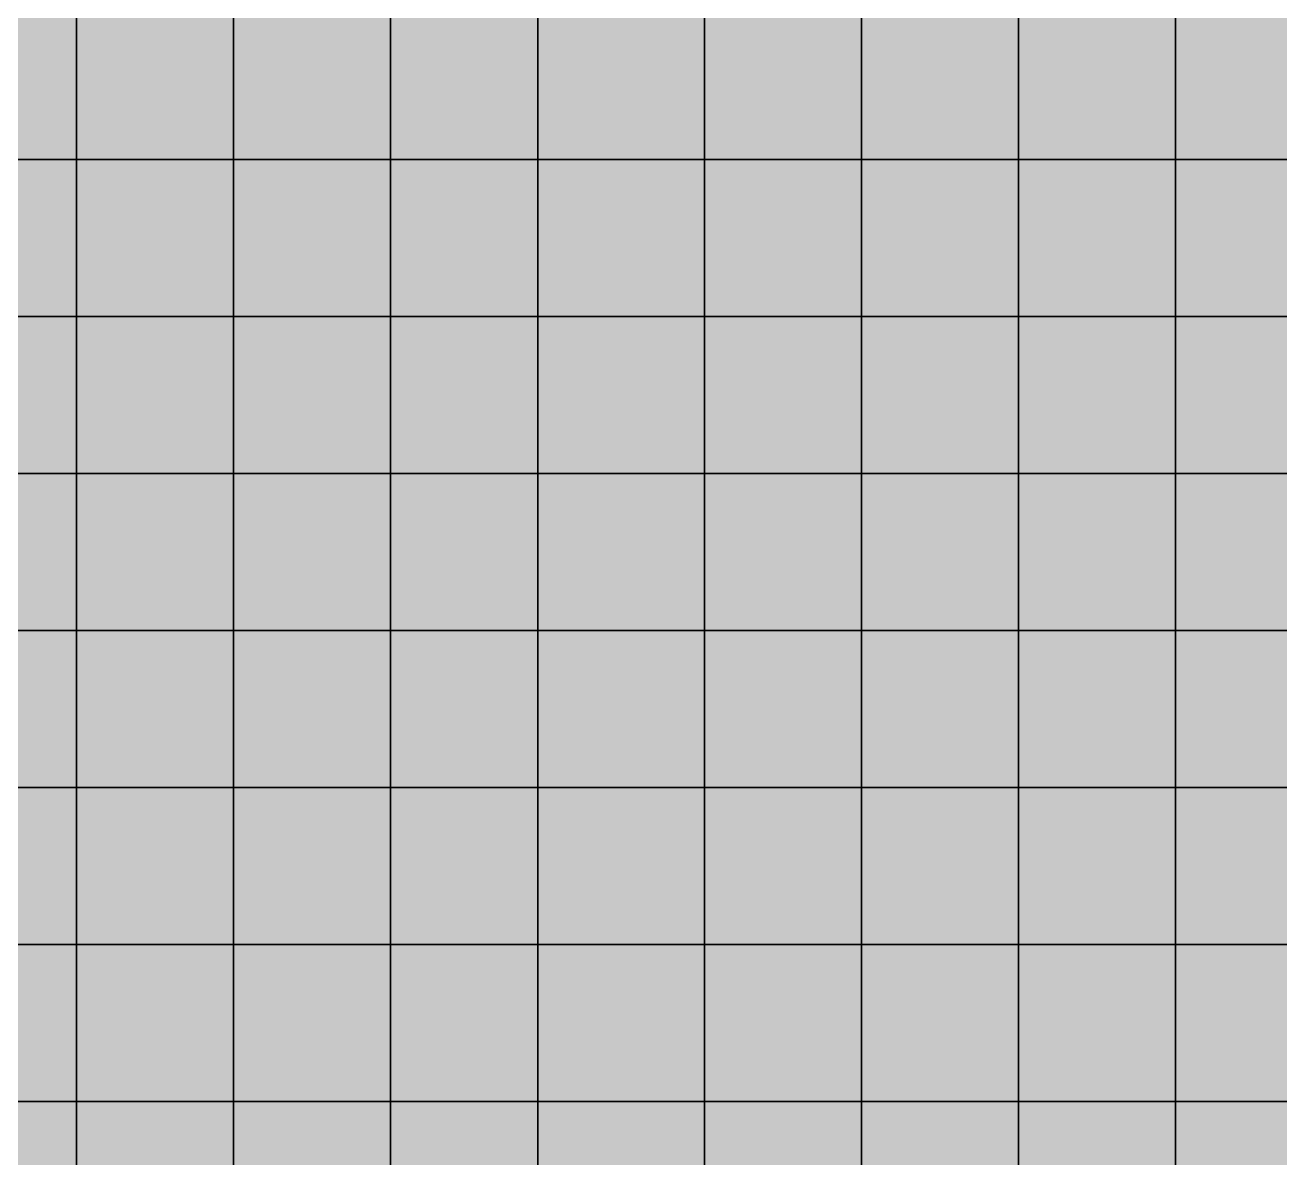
# Model space of a CAD drawing. Header units: inches. Extents: x -100 to 147, y -140 to 41.
# Drawn here: x 8.98 to 16.98, y -10.36 to -3.14 of the extents above; entities that cross this region are included whole.
import ezdxf

# ---------------------------------------------------------------- set-up
doc = ezdxf.new("R2010")
doc.units = ezdxf.units.IN
doc.header["$MEASUREMENT"] = 0
for name, color, linetype in [('Contour 1-01', 7, 'Continuous'), ('Mesh-セル中詰(水中)', 7, 'Continuous'), ('Mesh-梁②(中央)', 7, 'Continuous'), ('Mesh-梁③(円周)', 7, 'Continuous'), ('Undeformed Mesh-セル中詰(水中)', 7, 'Continuous')]:
    doc.layers.add(name, color=color, linetype=linetype)

msp = doc.modelspace()

# ---------------------------------------------------------------- linework, layer by layer
at = {"color": 7, "true_color": 0xffffff, "transparency": 33554687}
for p, q in [((12.25, -3), (12.25, -4)), ((0.99, -4), (12.25, -4)), ((12.25, -4), (23.51, -4)), ((12.25, -4), (12.25, -5)), ((0.99, -5), (12.25, -5)), ((12.25, -5), (23.51, -5)), ((12.25, -5), (12.25, -6)), ((0.99, -6), (12.25, -6)), ((12.25, -6), (23.51, -6)), ((12.25, -6), (12.25, -7)), ((0.99, -7), (12.25, -7)), ((12.25, -7), (23.51, -7)), ((12.25, -7), (12.25, -8)), ((0.99, -8), (12.25, -8)), ((12.25, -8), (23.51, -8)), ((12.25, -8), (12.25, -9)), ((0.99, -9), (12.25, -9)), ((12.25, -9), (23.51, -9)), ((12.25, -9), (12.25, -10)), ((0.99, -10), (12.25, -10)), ((12.25, -10), (23.51, -10)), ((12.25, -10), (12.25, -11))]:
    msp.add_line(p, q, dxfattribs=at)
for points in [[(9.311025, -3), (8.311025, -3), (8.311025, -4)], [(9.311025, -3), (8.311025, -4), (9.311025, -4)], [(10.31103, -3), (9.311025, -3), (9.311025, -4)], [(10.31103, -3), (9.311025, -4), (10.31103, -4)], [(11.31103, -3), (10.31103, -3), (10.31103, -4)], [(11.31103, -3), (10.31103, -4), (11.31103, -4)], [(12.25, -3), (11.31103, -3), (11.31103, -4)], [(12.25, -3), (11.31103, -4), (12.25, -4)], [(13.31103, -3), (12.25, -3), (12.25, -4)], [(13.31103, -3), (12.25, -4), (13.31103, -4)], [(14.31103, -3), (13.31103, -3), (13.31103, -4)], [(14.31103, -3), (13.31103, -4), (14.31103, -4)], [(15.31103, -3), (14.31103, -3), (14.31103, -4)], [(15.31103, -3), (14.31103, -4), (15.31103, -4)], [(16.31103, -3), (15.31103, -3), (15.31103, -4)], [(16.31103, -3), (15.31103, -4), (16.31103, -4)], [(17.31103, -3), (16.31103, -3), (16.31103, -4)], [(17.31103, -3), (16.31103, -4), (17.31103, -4)], [(8.311025, -4), (8.311025, -5), (9.311025, -5)], [(8.311025, -4), (9.311025, -5), (9.311025, -4)], [(10.31103, -4), (9.311025, -4), (9.311025, -5)], [(10.31103, -4), (9.311025, -5), (10.31103, -5)], [(10.31103, -4), (10.31103, -5), (11.31103, -5)], [(10.31103, -4), (11.31103, -5), (11.31103, -4)], [(11.31103, -4), (11.31103, -5), (12.25, -5)], [(11.31103, -4), (12.25, -5), (12.25, -4)], [(12.25, -4), (12.25, -5), (13.31103, -5)], [(12.25, -4), (13.31103, -5), (13.31103, -4)], [(14.31103, -4), (13.31103, -4), (13.31103, -5)], [(14.31103, -4), (13.31103, -5), (14.31103, -5)], [(14.31103, -4), (14.31103, -5), (15.31103, -5)], [(14.31103, -4), (15.31103, -5), (15.31103, -4)], [(15.31103, -4), (15.31103, -5), (16.31103, -5)], [(15.31103, -4), (16.31103, -5), (16.31103, -4)], [(17.31103, -4), (16.31103, -4), (16.31103, -5)], [(17.31103, -4), (16.31103, -5), (17.31103, -5)], [(9.311025, -5), (8.311025, -5), (8.311025, -6)], [(9.311025, -5), (8.311025, -6), (9.311025, -6)], [(10.31103, -5), (9.311025, -5), (9.311025, -6)], [(10.31103, -5), (9.311025, -6), (10.31103, -6)], [(10.31103, -5), (10.31103, -6), (11.31103, -6)], [(10.31103, -5), (11.31103, -6), (11.31103, -5)], [(12.25, -5), (11.31103, -5), (11.31103, -6)], [(12.25, -5), (11.31103, -6), (12.25, -6)], [(13.31103, -5), (12.25, -5), (12.25, -6)], [(13.31103, -5), (12.25, -6), (13.31103, -6)], [(14.31103, -5), (13.31103, -5), (13.31103, -6)], [(14.31103, -5), (13.31103, -6), (14.31103, -6)], [(15.31103, -5), (14.31103, -5), (14.31103, -6)], [(15.31103, -5), (14.31103, -6), (15.31103, -6)], [(16.31103, -5), (15.31103, -5), (15.31103, -6)], [(16.31103, -5), (15.31103, -6), (16.31103, -6)], [(17.31103, -5), (16.31103, -5), (16.31103, -6)], [(17.31103, -5), (16.31103, -6), (17.31103, -6)], [(9.311025, -6), (8.311025, -6), (8.311025, -7)], [(9.311025, -6), (8.311025, -7), (9.311025, -7)], [(10.31103, -6), (9.311025, -6), (9.311025, -7)], [(10.31103, -6), (9.311025, -7), (10.31103, -7)], [(10.31103, -6), (10.31103, -7), (11.31103, -7)], [(10.31103, -6), (11.31103, -7), (11.31103, -6)], [(12.25, -6), (11.31103, -6), (11.31103, -7)], [(12.25, -6), (11.31103, -7), (12.25, -7)], [(13.31103, -6), (12.25, -6), (12.25, -7)], [(13.31103, -6), (12.25, -7), (13.31103, -7)], [(14.31103, -6), (13.31103, -6), (13.31103, -7)], [(14.31103, -6), (13.31103, -7), (14.31103, -7)], [(15.31103, -6), (14.31103, -6), (14.31103, -7)], [(15.31103, -6), (14.31103, -7), (15.31103, -7)], [(16.31103, -6), (15.31103, -6), (15.31103, -7)], [(16.31103, -6), (15.31103, -7), (16.31103, -7)], [(17.31103, -6), (16.31103, -6), (16.31103, -7)], [(17.31103, -6), (16.31103, -7), (17.31103, -7)], [(9.311025, -7), (8.311025, -7), (8.311025, -8)], [(9.311025, -7), (8.311025, -8), (9.311025, -8)], [(10.31103, -7), (9.311025, -7), (9.311025, -8)], [(10.31103, -7), (9.311025, -8), (10.31103, -8)], [(10.31103, -7), (10.31103, -8), (11.31103, -8)], [(10.31103, -7), (11.31103, -8), (11.31103, -7)], [(12.25, -7), (11.31103, -7), (11.31103, -8)], [(12.25, -7), (11.31103, -8), (12.25, -8)], [(13.31103, -7), (12.25, -7), (12.25, -8)], [(13.31103, -7), (12.25, -8), (13.31103, -8)], [(14.31103, -7), (13.31103, -7), (13.31103, -8)], [(14.31103, -7), (13.31103, -8), (14.31103, -8)], [(15.31103, -7), (14.31103, -7), (14.31103, -8)], [(15.31103, -7), (14.31103, -8), (15.31103, -8)], [(16.31103, -7), (15.31103, -7), (15.31103, -8)], [(16.31103, -7), (15.31103, -8), (16.31103, -8)], [(17.31103, -7), (16.31103, -7), (16.31103, -8)], [(17.31103, -7), (16.31103, -8), (17.31103, -8)], [(9.311025, -8), (8.311025, -8), (8.311025, -9)], [(9.311025, -8), (8.311025, -9), (9.311025, -9)], [(10.31103, -8), (9.311025, -8), (9.311025, -9)], [(10.31103, -8), (9.311025, -9), (10.31103, -9)], [(10.31103, -8), (10.31103, -9), (11.31103, -9)], [(10.31103, -8), (11.31103, -9), (11.31103, -8)], [(12.25, -8), (11.31103, -8), (11.31103, -9)], [(12.25, -8), (11.31103, -9), (12.25, -9)], [(13.31103, -8), (12.25, -8), (12.25, -9)], [(13.31103, -8), (12.25, -9), (13.31103, -9)], [(14.31103, -8), (13.31103, -8), (13.31103, -9)], [(14.31103, -8), (13.31103, -9), (14.31103, -9)], [(15.31103, -8), (14.31103, -8), (14.31103, -9)], [(15.31103, -8), (14.31103, -9), (15.31103, -9)], [(16.31103, -8), (15.31103, -8), (15.31103, -9)], [(16.31103, -8), (15.31103, -9), (16.31103, -9)], [(17.31103, -8), (16.31103, -8), (16.31103, -9)], [(17.31103, -8), (16.31103, -9), (17.31103, -9)], [(9.311025, -9), (8.311025, -9), (8.311025, -10)], [(9.311025, -9), (8.311025, -10), (9.311025, -10)], [(10.31103, -9), (9.311025, -9), (9.311025, -10)], [(10.31103, -9), (9.311025, -10), (10.31103, -10)], [(10.31103, -9), (10.31103, -10), (11.31103, -10)], [(10.31103, -9), (11.31103, -10), (11.31103, -9)], [(12.25, -9), (11.31103, -9), (11.31103, -10)], [(12.25, -9), (11.31103, -10), (12.25, -10)], [(13.31103, -9), (12.25, -9), (12.25, -10)], [(13.31103, -9), (12.25, -10), (13.31103, -10)], [(14.31103, -9), (13.31103, -9), (13.31103, -10)], [(14.31103, -9), (13.31103, -10), (14.31103, -10)], [(15.31103, -9), (14.31103, -9), (14.31103, -10)], [(15.31103, -9), (14.31103, -10), (15.31103, -10)], [(16.31103, -9), (15.31103, -9), (15.31103, -10)], [(16.31103, -9), (15.31103, -10), (16.31103, -10)], [(17.31103, -9), (16.31103, -9), (16.31103, -10)], [(17.31103, -9), (16.31103, -10), (17.31103, -10)], [(9.311025, -10), (8.311025, -10), (8.311025, -11)], [(9.311025, -10), (8.311025, -11), (9.311025, -11)], [(10.31103, -10), (9.311025, -10), (9.311025, -11)], [(10.31103, -10), (9.311025, -11), (10.31103, -11)], [(10.31103, -10), (10.31103, -11), (11.31103, -11)], [(10.31103, -10), (11.31103, -11), (11.31103, -10)], [(12.25, -10), (11.31103, -10), (11.31103, -11)], [(12.25, -10), (11.31103, -11), (12.25, -11)], [(13.31103, -10), (12.25, -10), (12.25, -11)], [(13.31103, -10), (12.25, -11), (13.31103, -11)], [(14.31103, -10), (13.31103, -10), (13.31103, -11)], [(14.31103, -10), (13.31103, -11), (14.31103, -11)], [(15.31103, -10), (14.31103, -10), (14.31103, -11)], [(15.31103, -10), (14.31103, -11), (15.31103, -11)], [(16.31103, -10), (15.31103, -10), (15.31103, -11)], [(16.31103, -10), (15.31103, -11), (16.31103, -11)], [(17.31103, -10), (16.31103, -10), (16.31103, -11)], [(17.31103, -10), (16.31103, -11), (17.31103, -11)]]:
    msp.add_solid(points, dxfattribs=at)
at = {"layer": 'Contour 1-01', "color": 5, "true_color": 0x0000ff}
for points in [[(9.311025, -3), (8.311025, -3), (8.311025, -4)], [(9.311025, -3), (8.311025, -4), (9.311025, -4)], [(10.31103, -3), (9.311025, -3), (9.311025, -4)], [(10.31103, -3), (9.311025, -4), (10.31103, -4)], [(11.31103, -3), (10.31103, -3), (10.31103, -4)], [(11.31103, -3), (10.31103, -4), (11.31103, -4)], [(12.25, -3), (11.31103, -3), (11.31103, -4)], [(12.25, -3), (11.31103, -4), (12.25, -4)], [(13.31103, -3), (12.25, -3), (12.25, -4)], [(13.31103, -3), (12.25, -4), (13.31103, -4)], [(14.31103, -3), (13.31103, -3), (13.31103, -4)], [(14.31103, -3), (13.31103, -4), (14.31103, -4)], [(15.31103, -3), (14.31103, -3), (14.31103, -4)], [(15.31103, -3), (14.31103, -4), (15.31103, -4)], [(16.31103, -3), (15.31103, -3), (15.31103, -4)], [(16.31103, -3), (15.31103, -4), (16.31103, -4)], [(17.31103, -3), (16.31103, -3), (16.31103, -4)], [(17.31103, -3), (16.31103, -4), (17.31103, -4)], [(8.311025, -4), (8.311025, -5), (9.311025, -5)], [(8.311025, -4), (9.311025, -5), (9.311025, -4)], [(10.31103, -4), (9.311025, -4), (9.311025, -5)], [(10.31103, -4), (9.311025, -5), (10.31103, -5)], [(10.31103, -4), (10.31103, -5), (11.31103, -5)], [(10.31103, -4), (11.31103, -5), (11.31103, -4)], [(11.31103, -4), (11.31103, -5), (12.25, -5)], [(11.31103, -4), (12.25, -5), (12.25, -4)], [(12.25, -4), (12.25, -5), (13.31103, -5)], [(12.25, -4), (13.31103, -5), (13.31103, -4)], [(14.31103, -4), (13.31103, -4), (13.31103, -5)], [(14.31103, -4), (13.31103, -5), (14.31103, -5)], [(14.31103, -4), (14.31103, -5), (15.31103, -5)], [(14.31103, -4), (15.31103, -5), (15.31103, -4)], [(15.31103, -4), (15.31103, -5), (16.31103, -5)], [(15.31103, -4), (16.31103, -5), (16.31103, -4)], [(17.31103, -4), (16.31103, -4), (16.31103, -5)], [(17.31103, -4), (16.31103, -5), (17.31103, -5)], [(9.311025, -5), (8.311025, -5), (8.311025, -6)], [(9.311025, -5), (8.311025, -6), (9.311025, -6)], [(10.31103, -5), (9.311025, -5), (9.311025, -6)], [(10.31103, -5), (9.311025, -6), (10.31103, -6)], [(10.31103, -5), (10.31103, -6), (11.31103, -6)], [(10.31103, -5), (11.31103, -6), (11.31103, -5)], [(12.25, -5), (11.31103, -5), (11.31103, -6)], [(12.25, -5), (11.31103, -6), (12.25, -6)], [(13.31103, -5), (12.25, -5), (12.25, -6)], [(13.31103, -5), (12.25, -6), (13.31103, -6)], [(14.31103, -5), (13.31103, -5), (13.31103, -6)], [(14.31103, -5), (13.31103, -6), (14.31103, -6)], [(15.31103, -5), (14.31103, -5), (14.31103, -6)], [(15.31103, -5), (14.31103, -6), (15.31103, -6)], [(16.31103, -5), (15.31103, -5), (15.31103, -6)], [(16.31103, -5), (15.31103, -6), (16.31103, -6)], [(17.31103, -5), (16.31103, -5), (16.31103, -6)], [(17.31103, -5), (16.31103, -6), (17.31103, -6)], [(9.311025, -6), (8.311025, -6), (8.311025, -7)], [(9.311025, -6), (8.311025, -7), (9.311025, -7)], [(10.31103, -6), (9.311025, -6), (9.311025, -7)], [(10.31103, -6), (9.311025, -7), (10.31103, -7)], [(10.31103, -6), (10.31103, -7), (11.31103, -7)], [(10.31103, -6), (11.31103, -7), (11.31103, -6)], [(12.25, -6), (11.31103, -6), (11.31103, -7)], [(12.25, -6), (11.31103, -7), (12.25, -7)], [(13.31103, -6), (12.25, -6), (12.25, -7)], [(13.31103, -6), (12.25, -7), (13.31103, -7)], [(14.31103, -6), (13.31103, -6), (13.31103, -7)], [(14.31103, -6), (13.31103, -7), (14.31103, -7)], [(15.31103, -6), (14.31103, -6), (14.31103, -7)], [(15.31103, -6), (14.31103, -7), (15.31103, -7)], [(16.31103, -6), (15.31103, -6), (15.31103, -7)], [(16.31103, -6), (15.31103, -7), (16.31103, -7)], [(17.31103, -6), (16.31103, -6), (16.31103, -7)], [(17.31103, -6), (16.31103, -7), (17.31103, -7)], [(9.311025, -7), (8.311025, -7), (8.311025, -8)], [(9.311025, -7), (8.311025, -8), (9.311025, -8)], [(10.31103, -7), (9.311025, -7), (9.311025, -8)], [(10.31103, -7), (9.311025, -8), (10.31103, -8)], [(10.31103, -7), (10.31103, -8), (11.31103, -8)], [(10.31103, -7), (11.31103, -8), (11.31103, -7)], [(12.25, -7), (11.31103, -7), (11.31103, -8)], [(12.25, -7), (11.31103, -8), (12.25, -8)], [(13.31103, -7), (12.25, -7), (12.25, -8)], [(13.31103, -7), (12.25, -8), (13.31103, -8)], [(14.31103, -7), (13.31103, -7), (13.31103, -8)], [(14.31103, -7), (13.31103, -8), (14.31103, -8)], [(15.31103, -7), (14.31103, -7), (14.31103, -8)], [(15.31103, -7), (14.31103, -8), (15.31103, -8)], [(16.31103, -7), (15.31103, -7), (15.31103, -8)], [(16.31103, -7), (15.31103, -8), (16.31103, -8)], [(17.31103, -7), (16.31103, -7), (16.31103, -8)], [(17.31103, -7), (16.31103, -8), (17.31103, -8)], [(9.311025, -8), (8.311025, -8), (8.311025, -9)], [(9.311025, -8), (8.311025, -9), (9.311025, -9)], [(10.31103, -8), (9.311025, -8), (9.311025, -9)], [(10.31103, -8), (9.311025, -9), (10.31103, -9)], [(10.31103, -8), (10.31103, -9), (11.31103, -9)], [(10.31103, -8), (11.31103, -9), (11.31103, -8)], [(12.25, -8), (11.31103, -8), (11.31103, -9)], [(12.25, -8), (11.31103, -9), (12.25, -9)], [(13.31103, -8), (12.25, -8), (12.25, -9)], [(13.31103, -8), (12.25, -9), (13.31103, -9)], [(14.31103, -8), (13.31103, -8), (13.31103, -9)], [(14.31103, -8), (13.31103, -9), (14.31103, -9)], [(15.31103, -8), (14.31103, -8), (14.31103, -9)], [(15.31103, -8), (14.31103, -9), (15.31103, -9)], [(16.31103, -8), (15.31103, -8), (15.31103, -9)], [(16.31103, -8), (15.31103, -9), (16.31103, -9)], [(17.31103, -8), (16.31103, -8), (16.31103, -9)], [(17.31103, -8), (16.31103, -9), (17.31103, -9)], [(9.311025, -9), (8.311025, -9), (8.311025, -10)], [(9.311025, -9), (8.311025, -10), (9.311025, -10)], [(10.31103, -9), (9.311025, -9), (9.311025, -10)], [(10.31103, -9), (9.311025, -10), (10.31103, -10)], [(10.31103, -9), (10.31103, -10), (11.31103, -10)], [(10.31103, -9), (11.31103, -10), (11.31103, -9)], [(12.25, -9), (11.31103, -9), (11.31103, -10)], [(12.25, -9), (11.31103, -10), (12.25, -10)], [(13.31103, -9), (12.25, -9), (12.25, -10)], [(13.31103, -9), (12.25, -10), (13.31103, -10)], [(14.31103, -9), (13.31103, -9), (13.31103, -10)], [(14.31103, -9), (13.31103, -10), (14.31103, -10)], [(15.31103, -9), (14.31103, -9), (14.31103, -10)], [(15.31103, -9), (14.31103, -10), (15.31103, -10)], [(16.31103, -9), (15.31103, -9), (15.31103, -10)], [(16.31103, -9), (15.31103, -10), (16.31103, -10)], [(17.31103, -9), (16.31103, -9), (16.31103, -10)], [(17.31103, -9), (16.31103, -10), (17.31103, -10)], [(9.311025, -10), (8.311025, -10), (8.311025, -11)], [(9.311025, -10), (8.311025, -11), (9.311025, -11)], [(10.31103, -10), (9.311025, -10), (9.311025, -11)], [(10.31103, -10), (9.311025, -11), (10.31103, -11)], [(10.31103, -10), (10.31103, -11), (11.31103, -11)], [(10.31103, -10), (11.31103, -11), (11.31103, -10)], [(12.25, -10), (11.31103, -10), (11.31103, -11)], [(12.25, -10), (11.31103, -11), (12.25, -11)], [(13.31103, -10), (12.25, -10), (12.25, -11)], [(13.31103, -10), (12.25, -11), (13.31103, -11)], [(14.31103, -10), (13.31103, -10), (13.31103, -11)], [(14.31103, -10), (13.31103, -11), (14.31103, -11)], [(15.31103, -10), (14.31103, -10), (14.31103, -11)], [(15.31103, -10), (14.31103, -11), (15.31103, -11)], [(16.31103, -10), (15.31103, -10), (15.31103, -11)], [(16.31103, -10), (15.31103, -11), (16.31103, -11)], [(17.31103, -10), (16.31103, -10), (16.31103, -11)], [(17.31103, -10), (16.31103, -11), (17.31103, -11)]]:
    msp.add_solid(points, dxfattribs=at)
at = {"layer": 'Mesh-セル中詰(水中)', "color": 18, "true_color": 0x000000, "transparency": 33554559}
for p, q in [((9.311025, -4), (9.311025, -3)), ((9.311025, -3), (9.311025, -4)), ((10.31103, -4), (10.31103, -3)), ((10.31103, -3), (10.31103, -4)), ((11.31103, -4), (11.31103, -3)), ((11.31103, -3), (11.31103, -4)), ((12.25, -4), (12.25, -3)), ((12.25, -3), (12.25, -4)), ((13.31103, -4), (13.31103, -3)), ((13.31103, -3), (13.31103, -4)), ((14.31103, -4), (14.31103, -3)), ((14.31103, -3), (14.31103, -4)), ((15.31103, -4), (15.31103, -3)), ((15.31103, -3), (15.31103, -4)), ((16.31103, -4), (16.31103, -3)), ((16.31103, -3), (16.31103, -4)), ((9.311025, -4), (8.311025, -4)), ((8.311025, -4), (9.311025, -4)), ((9.311025, -5), (9.311025, -4)), ((10.31103, -4), (9.311025, -4)), ((9.311025, -4), (9.311025, -5)), ((9.311025, -4), (10.31103, -4)), ((10.31103, -5), (10.31103, -4)), ((10.31103, -4), (10.31103, -5)), ((11.31103, -4), (10.31103, -4)), ((10.31103, -4), (11.31103, -4)), ((11.31103, -5), (11.31103, -4)), ((11.31103, -4), (11.31103, -5)), ((12.25, -4), (11.31103, -4)), ((11.31103, -4), (12.25, -4)), ((12.25, -5), (12.25, -4)), ((12.25, -4), (12.25, -5)), ((13.31103, -4), (12.25, -4)), ((12.25, -4), (13.31103, -4)), ((13.31103, -5), (13.31103, -4)), ((14.31103, -4), (13.31103, -4)), ((13.31103, -4), (13.31103, -5)), ((13.31103, -4), (14.31103, -4)), ((14.31103, -5), (14.31103, -4)), ((14.31103, -4), (14.31103, -5)), ((15.31103, -4), (14.31103, -4)), ((14.31103, -4), (15.31103, -4)), ((15.31103, -5), (15.31103, -4)), ((15.31103, -4), (15.31103, -5)), ((16.31103, -4), (15.31103, -4)), ((15.31103, -4), (16.31103, -4)), ((16.31103, -5), (16.31103, -4)), ((17.31103, -4), (16.31103, -4)), ((16.31103, -4), (16.31103, -5)), ((16.31103, -4), (17.31103, -4)), ((9.311025, -5), (8.311025, -5)), ((8.311025, -5), (9.311025, -5)), ((9.311025, -6), (9.311025, -5)), ((10.31103, -5), (9.311025, -5)), ((9.311025, -5), (9.311025, -6)), ((9.311025, -5), (10.31103, -5)), ((10.31103, -6), (10.31103, -5)), ((10.31103, -5), (10.31103, -6)), ((11.31103, -5), (10.31103, -5)), ((10.31103, -5), (11.31103, -5)), ((11.31103, -6), (11.31103, -5)), ((12.25, -5), (11.31103, -5)), ((11.31103, -5), (11.31103, -6)), ((11.31103, -5), (12.25, -5)), ((12.25, -6), (12.25, -5)), ((12.25, -5), (13.31103, -5)), ((13.31103, -5), (12.25, -5)), ((12.25, -5), (12.25, -6)), ((13.31103, -6), (13.31103, -5)), ((14.31103, -5), (13.31103, -5)), ((13.31103, -5), (13.31103, -6)), ((13.31103, -5), (14.31103, -5)), ((14.31103, -6), (14.31103, -5)), ((15.31103, -5), (14.31103, -5)), ((14.31103, -5), (14.31103, -6)), ((14.31103, -5), (15.31103, -5)), ((15.31103, -6), (15.31103, -5)), ((16.31103, -5), (15.31103, -5)), ((15.31103, -5), (15.31103, -6)), ((15.31103, -5), (16.31103, -5)), ((16.31103, -6), (16.31103, -5)), ((17.31103, -5), (16.31103, -5)), ((16.31103, -5), (16.31103, -6)), ((16.31103, -5), (17.31103, -5)), ((8.311025, -6), (9.311025, -6)), ((9.311025, -6), (8.311025, -6)), ((9.311025, -7), (9.311025, -6)), ((10.31103, -6), (9.311025, -6)), ((9.311025, -6), (9.311025, -7)), ((9.311025, -6), (10.31103, -6)), ((10.31103, -7), (10.31103, -6)), ((10.31103, -6), (10.31103, -7)), ((11.31103, -6), (10.31103, -6)), ((10.31103, -6), (11.31103, -6)), ((11.31103, -7), (11.31103, -6)), ((12.25, -6), (11.31103, -6)), ((11.31103, -6), (11.31103, -7)), ((11.31103, -6), (12.25, -6)), ((12.25, -7), (12.25, -6)), ((13.31103, -6), (12.25, -6)), ((12.25, -6), (12.25, -7)), ((12.25, -6), (13.31103, -6)), ((13.31103, -7), (13.31103, -6)), ((14.31103, -6), (13.31103, -6)), ((13.31103, -6), (13.31103, -7)), ((13.31103, -6), (14.31103, -6)), ((14.31103, -7), (14.31103, -6)), ((15.31103, -6), (14.31103, -6)), ((14.31103, -6), (14.31103, -7)), ((14.31103, -6), (15.31103, -6)), ((15.31103, -7), (15.31103, -6)), ((16.31103, -6), (15.31103, -6)), ((15.31103, -6), (15.31103, -7)), ((15.31103, -6), (16.31103, -6)), ((16.31103, -7), (16.31103, -6)), ((17.31103, -6), (16.31103, -6)), ((16.31103, -6), (16.31103, -7)), ((16.31103, -6), (17.31103, -6)), ((9.311025, -7), (8.311025, -7)), ((8.311025, -7), (9.311025, -7)), ((9.311025, -8), (9.311025, -7)), ((10.31103, -7), (9.311025, -7)), ((9.311025, -7), (9.311025, -8)), ((9.311025, -7), (10.31103, -7)), ((10.31103, -8), (10.31103, -7)), ((10.31103, -7), (10.31103, -8)), ((11.31103, -7), (10.31103, -7)), ((10.31103, -7), (11.31103, -7)), ((11.31103, -8), (11.31103, -7)), ((12.25, -7), (11.31103, -7)), ((11.31103, -7), (11.31103, -8)), ((11.31103, -7), (12.25, -7)), ((12.25, -8), (12.25, -7)), ((13.31103, -7), (12.25, -7)), ((12.25, -7), (12.25, -8)), ((12.25, -7), (13.31103, -7)), ((13.31103, -8), (13.31103, -7)), ((14.31103, -7), (13.31103, -7)), ((13.31103, -7), (13.31103, -8)), ((13.31103, -7), (14.31103, -7)), ((14.31103, -8), (14.31103, -7)), ((15.31103, -7), (14.31103, -7)), ((14.31103, -7), (14.31103, -8)), ((14.31103, -7), (15.31103, -7)), ((15.31103, -8), (15.31103, -7)), ((16.31103, -7), (15.31103, -7)), ((15.31103, -7), (15.31103, -8)), ((15.31103, -7), (16.31103, -7)), ((16.31103, -8), (16.31103, -7)), ((17.31103, -7), (16.31103, -7)), ((16.31103, -7), (16.31103, -8)), ((16.31103, -7), (17.31103, -7)), ((9.311025, -8), (8.311025, -8)), ((8.311025, -8), (9.311025, -8)), ((9.311025, -9), (9.311025, -8)), ((10.31103, -8), (9.311025, -8)), ((9.311025, -8), (9.311025, -9)), ((9.311025, -8), (10.31103, -8)), ((10.31103, -9), (10.31103, -8)), ((10.31103, -8), (10.31103, -9)), ((11.31103, -8), (10.31103, -8)), ((10.31103, -8), (11.31103, -8)), ((11.31103, -9), (11.31103, -8)), ((12.25, -8), (11.31103, -8)), ((11.31103, -8), (11.31103, -9)), ((11.31103, -8), (12.25, -8)), ((12.25, -9), (12.25, -8)), ((13.31103, -8), (12.25, -8)), ((12.25, -8), (12.25, -9)), ((12.25, -8), (13.31103, -8)), ((13.31103, -9), (13.31103, -8)), ((13.31103, -8), (14.31103, -8)), ((14.31103, -8), (13.31103, -8)), ((13.31103, -8), (13.31103, -9)), ((14.31103, -9), (14.31103, -8)), ((15.31103, -8), (14.31103, -8)), ((14.31103, -8), (14.31103, -9)), ((14.31103, -8), (15.31103, -8)), ((15.31103, -9), (15.31103, -8)), ((16.31103, -8), (15.31103, -8)), ((15.31103, -8), (15.31103, -9)), ((15.31103, -8), (16.31103, -8)), ((16.31103, -9), (16.31103, -8)), ((17.31103, -8), (16.31103, -8)), ((16.31103, -8), (16.31103, -9)), ((16.31103, -8), (17.31103, -8)), ((9.311025, -9), (8.311025, -9)), ((8.311025, -9), (9.311025, -9)), ((9.311025, -10), (9.311025, -9)), ((9.311025, -9), (10.31103, -9)), ((10.31103, -9), (9.311025, -9)), ((9.311025, -9), (9.311025, -10)), ((10.31103, -10), (10.31103, -9)), ((10.31103, -9), (10.31103, -10)), ((11.31103, -9), (10.31103, -9)), ((10.31103, -9), (11.31103, -9)), ((11.31103, -10), (11.31103, -9)), ((12.25, -9), (11.31103, -9)), ((11.31103, -9), (11.31103, -10)), ((11.31103, -9), (12.25, -9)), ((12.25, -10), (12.25, -9)), ((13.31103, -9), (12.25, -9)), ((12.25, -9), (12.25, -10)), ((12.25, -9), (13.31103, -9)), ((13.31103, -10), (13.31103, -9)), ((14.31103, -9), (13.31103, -9)), ((13.31103, -9), (13.31103, -10)), ((13.31103, -9), (14.31103, -9)), ((14.31103, -10), (14.31103, -9)), ((15.31103, -9), (14.31103, -9)), ((14.31103, -9), (14.31103, -10)), ((14.31103, -9), (15.31103, -9)), ((15.31103, -10), (15.31103, -9)), ((16.31103, -9), (15.31103, -9)), ((15.31103, -9), (15.31103, -10)), ((15.31103, -9), (16.31103, -9)), ((16.31103, -10), (16.31103, -9)), ((17.31103, -9), (16.31103, -9)), ((16.31103, -9), (16.31103, -10)), ((16.31103, -9), (17.31103, -9)), ((9.311025, -10), (8.311025, -10)), ((8.311025, -10), (9.311025, -10)), ((9.311025, -11), (9.311025, -10)), ((10.31103, -10), (9.311025, -10)), ((9.311025, -10), (9.311025, -11)), ((9.311025, -10), (10.31103, -10)), ((10.31103, -11), (10.31103, -10)), ((10.31103, -10), (11.31103, -10)), ((10.31103, -10), (10.31103, -11)), ((11.31103, -10), (10.31103, -10)), ((11.31103, -11), (11.31103, -10)), ((12.25, -10), (11.31103, -10)), ((11.31103, -10), (11.31103, -11)), ((11.31103, -10), (12.25, -10)), ((12.25, -11), (12.25, -10)), ((13.31103, -10), (12.25, -10)), ((12.25, -10), (12.25, -11)), ((12.25, -10), (13.31103, -10)), ((13.31103, -11), (13.31103, -10)), ((14.31103, -10), (13.31103, -10)), ((13.31103, -10), (13.31103, -11)), ((13.31103, -10), (14.31103, -10)), ((14.31103, -11), (14.31103, -10)), ((15.31103, -10), (14.31103, -10)), ((14.31103, -10), (14.31103, -11)), ((14.31103, -10), (15.31103, -10)), ((15.31103, -11), (15.31103, -10)), ((16.31103, -10), (15.31103, -10)), ((15.31103, -10), (15.31103, -11)), ((15.31103, -10), (16.31103, -10)), ((16.31103, -11), (16.31103, -10)), ((17.31103, -10), (16.31103, -10)), ((16.31103, -10), (16.31103, -11)), ((16.31103, -10), (17.31103, -10))]:
    msp.add_line(p, q, dxfattribs=at)
at = {"layer": 'Mesh-梁②(中央)', "color": 18, "true_color": 0x000000, "transparency": 33554559}
for p, q in [((12.25, -3), (12.25, -4)), ((12.25, -4), (12.25, -5)), ((12.25, -5), (12.25, -6)), ((12.25, -6), (12.25, -7)), ((12.25, -7), (12.25, -8)), ((12.25, -8), (12.25, -9)), ((12.25, -9), (12.25, -10)), ((12.25, -10), (12.25, -11))]:
    msp.add_line(p, q, dxfattribs=at)
at = {"layer": 'Mesh-梁③(円周)', "color": 18, "true_color": 0x000000, "transparency": 33554559}
for p, q in [((0.99, -4), (12.25, -4)), ((12.25, -4), (23.51, -4)), ((0.99, -5), (12.25, -5)), ((12.25, -5), (23.51, -5)), ((0.99, -6), (12.25, -6)), ((12.25, -6), (23.51, -6)), ((0.99, -7), (12.25, -7)), ((12.25, -7), (23.51, -7)), ((0.99, -8), (12.25, -8)), ((12.25, -8), (23.51, -8)), ((0.99, -9), (12.25, -9)), ((12.25, -9), (23.51, -9)), ((0.99, -10), (12.25, -10)), ((12.25, -10), (23.51, -10))]:
    msp.add_line(p, q, dxfattribs=at)
at = {"layer": 'Undeformed Mesh-セル中詰(水中)', "color": 8, "true_color": 0x808080, "transparency": 33554687}
for p, q in [((9.311025, -4), (9.311025, -3)), ((9.311025, -3), (9.311025, -4)), ((10.31103, -4), (10.31103, -3)), ((10.31103, -3), (10.31103, -4)), ((11.31103, -4), (11.31103, -3)), ((11.31103, -3), (11.31103, -4)), ((12.25, -4), (12.25, -3)), ((12.25, -3), (12.25, -4)), ((13.31103, -4), (13.31103, -3)), ((13.31103, -3), (13.31103, -4)), ((14.31103, -4), (14.31103, -3)), ((14.31103, -3), (14.31103, -4)), ((15.31103, -4), (15.31103, -3)), ((15.31103, -3), (15.31103, -4)), ((16.31103, -4), (16.31103, -3)), ((16.31103, -3), (16.31103, -4)), ((9.311025, -4), (8.311025, -4)), ((8.311025, -4), (9.311025, -4)), ((9.311025, -5), (9.311025, -4)), ((10.31103, -4), (9.311025, -4)), ((9.311025, -4), (9.311025, -5)), ((9.311025, -4), (10.31103, -4)), ((10.31103, -5), (10.31103, -4)), ((10.31103, -4), (10.31103, -5)), ((11.31103, -4), (10.31103, -4)), ((10.31103, -4), (11.31103, -4)), ((11.31103, -5), (11.31103, -4)), ((11.31103, -4), (11.31103, -5)), ((12.25, -4), (11.31103, -4)), ((11.31103, -4), (12.25, -4)), ((12.25, -5), (12.25, -4)), ((12.25, -4), (12.25, -5)), ((13.31103, -4), (12.25, -4)), ((12.25, -4), (13.31103, -4)), ((13.31103, -5), (13.31103, -4)), ((14.31103, -4), (13.31103, -4)), ((13.31103, -4), (13.31103, -5)), ((13.31103, -4), (14.31103, -4)), ((14.31103, -5), (14.31103, -4)), ((14.31103, -4), (14.31103, -5)), ((15.31103, -4), (14.31103, -4)), ((14.31103, -4), (15.31103, -4)), ((15.31103, -5), (15.31103, -4)), ((15.31103, -4), (15.31103, -5)), ((16.31103, -4), (15.31103, -4)), ((15.31103, -4), (16.31103, -4)), ((16.31103, -5), (16.31103, -4)), ((17.31103, -4), (16.31103, -4)), ((16.31103, -4), (16.31103, -5)), ((16.31103, -4), (17.31103, -4)), ((9.311025, -5), (8.311025, -5)), ((8.311025, -5), (9.311025, -5)), ((9.311025, -6), (9.311025, -5)), ((10.31103, -5), (9.311025, -5)), ((9.311025, -5), (9.311025, -6)), ((9.311025, -5), (10.31103, -5)), ((10.31103, -6), (10.31103, -5)), ((10.31103, -5), (10.31103, -6)), ((11.31103, -5), (10.31103, -5)), ((10.31103, -5), (11.31103, -5)), ((11.31103, -6), (11.31103, -5)), ((12.25, -5), (11.31103, -5)), ((11.31103, -5), (11.31103, -6)), ((11.31103, -5), (12.25, -5)), ((12.25, -6), (12.25, -5)), ((12.25, -5), (13.31103, -5)), ((13.31103, -5), (12.25, -5)), ((12.25, -5), (12.25, -6)), ((13.31103, -6), (13.31103, -5)), ((14.31103, -5), (13.31103, -5)), ((13.31103, -5), (13.31103, -6)), ((13.31103, -5), (14.31103, -5)), ((14.31103, -6), (14.31103, -5)), ((15.31103, -5), (14.31103, -5)), ((14.31103, -5), (14.31103, -6)), ((14.31103, -5), (15.31103, -5)), ((15.31103, -6), (15.31103, -5)), ((16.31103, -5), (15.31103, -5)), ((15.31103, -5), (15.31103, -6)), ((15.31103, -5), (16.31103, -5)), ((16.31103, -6), (16.31103, -5)), ((17.31103, -5), (16.31103, -5)), ((16.31103, -5), (16.31103, -6)), ((16.31103, -5), (17.31103, -5)), ((8.311025, -6), (9.311025, -6)), ((9.311025, -6), (8.311025, -6)), ((9.311025, -7), (9.311025, -6)), ((10.31103, -6), (9.311025, -6)), ((9.311025, -6), (9.311025, -7)), ((9.311025, -6), (10.31103, -6)), ((10.31103, -7), (10.31103, -6)), ((10.31103, -6), (10.31103, -7)), ((11.31103, -6), (10.31103, -6)), ((10.31103, -6), (11.31103, -6)), ((11.31103, -7), (11.31103, -6)), ((12.25, -6), (11.31103, -6)), ((11.31103, -6), (11.31103, -7)), ((11.31103, -6), (12.25, -6)), ((12.25, -7), (12.25, -6)), ((13.31103, -6), (12.25, -6)), ((12.25, -6), (12.25, -7)), ((12.25, -6), (13.31103, -6)), ((13.31103, -7), (13.31103, -6)), ((14.31103, -6), (13.31103, -6)), ((13.31103, -6), (13.31103, -7)), ((13.31103, -6), (14.31103, -6)), ((14.31103, -7), (14.31103, -6)), ((15.31103, -6), (14.31103, -6)), ((14.31103, -6), (14.31103, -7)), ((14.31103, -6), (15.31103, -6)), ((15.31103, -7), (15.31103, -6)), ((16.31103, -6), (15.31103, -6)), ((15.31103, -6), (15.31103, -7)), ((15.31103, -6), (16.31103, -6)), ((16.31103, -7), (16.31103, -6)), ((17.31103, -6), (16.31103, -6)), ((16.31103, -6), (16.31103, -7)), ((16.31103, -6), (17.31103, -6)), ((9.311025, -7), (8.311025, -7)), ((8.311025, -7), (9.311025, -7)), ((9.311025, -8), (9.311025, -7)), ((10.31103, -7), (9.311025, -7)), ((9.311025, -7), (9.311025, -8)), ((9.311025, -7), (10.31103, -7)), ((10.31103, -8), (10.31103, -7)), ((10.31103, -7), (10.31103, -8)), ((11.31103, -7), (10.31103, -7)), ((10.31103, -7), (11.31103, -7)), ((11.31103, -8), (11.31103, -7)), ((12.25, -7), (11.31103, -7)), ((11.31103, -7), (11.31103, -8)), ((11.31103, -7), (12.25, -7)), ((12.25, -8), (12.25, -7)), ((13.31103, -7), (12.25, -7)), ((12.25, -7), (12.25, -8)), ((12.25, -7), (13.31103, -7)), ((13.31103, -8), (13.31103, -7)), ((14.31103, -7), (13.31103, -7)), ((13.31103, -7), (13.31103, -8)), ((13.31103, -7), (14.31103, -7)), ((14.31103, -8), (14.31103, -7)), ((15.31103, -7), (14.31103, -7)), ((14.31103, -7), (14.31103, -8)), ((14.31103, -7), (15.31103, -7)), ((15.31103, -8), (15.31103, -7)), ((16.31103, -7), (15.31103, -7)), ((15.31103, -7), (15.31103, -8)), ((15.31103, -7), (16.31103, -7)), ((16.31103, -8), (16.31103, -7)), ((17.31103, -7), (16.31103, -7)), ((16.31103, -7), (16.31103, -8)), ((16.31103, -7), (17.31103, -7)), ((9.311025, -8), (8.311025, -8)), ((8.311025, -8), (9.311025, -8)), ((9.311025, -9), (9.311025, -8)), ((10.31103, -8), (9.311025, -8)), ((9.311025, -8), (9.311025, -9)), ((9.311025, -8), (10.31103, -8)), ((10.31103, -9), (10.31103, -8)), ((10.31103, -8), (10.31103, -9)), ((11.31103, -8), (10.31103, -8)), ((10.31103, -8), (11.31103, -8)), ((11.31103, -9), (11.31103, -8)), ((12.25, -8), (11.31103, -8)), ((11.31103, -8), (11.31103, -9)), ((11.31103, -8), (12.25, -8)), ((12.25, -9), (12.25, -8)), ((13.31103, -8), (12.25, -8)), ((12.25, -8), (12.25, -9)), ((12.25, -8), (13.31103, -8)), ((13.31103, -9), (13.31103, -8)), ((13.31103, -8), (14.31103, -8)), ((14.31103, -8), (13.31103, -8)), ((13.31103, -8), (13.31103, -9)), ((14.31103, -9), (14.31103, -8)), ((15.31103, -8), (14.31103, -8)), ((14.31103, -8), (14.31103, -9)), ((14.31103, -8), (15.31103, -8)), ((15.31103, -9), (15.31103, -8)), ((16.31103, -8), (15.31103, -8)), ((15.31103, -8), (15.31103, -9)), ((15.31103, -8), (16.31103, -8)), ((16.31103, -9), (16.31103, -8)), ((17.31103, -8), (16.31103, -8)), ((16.31103, -8), (16.31103, -9)), ((16.31103, -8), (17.31103, -8)), ((9.311025, -9), (8.311025, -9)), ((8.311025, -9), (9.311025, -9)), ((9.311025, -10), (9.311025, -9)), ((9.311025, -9), (10.31103, -9)), ((10.31103, -9), (9.311025, -9)), ((9.311025, -9), (9.311025, -10)), ((10.31103, -10), (10.31103, -9)), ((10.31103, -9), (10.31103, -10)), ((11.31103, -9), (10.31103, -9)), ((10.31103, -9), (11.31103, -9)), ((11.31103, -10), (11.31103, -9)), ((12.25, -9), (11.31103, -9)), ((11.31103, -9), (11.31103, -10)), ((11.31103, -9), (12.25, -9)), ((12.25, -10), (12.25, -9)), ((13.31103, -9), (12.25, -9)), ((12.25, -9), (12.25, -10)), ((12.25, -9), (13.31103, -9)), ((13.31103, -10), (13.31103, -9)), ((14.31103, -9), (13.31103, -9)), ((13.31103, -9), (13.31103, -10)), ((13.31103, -9), (14.31103, -9)), ((14.31103, -10), (14.31103, -9)), ((15.31103, -9), (14.31103, -9)), ((14.31103, -9), (14.31103, -10)), ((14.31103, -9), (15.31103, -9)), ((15.31103, -10), (15.31103, -9)), ((16.31103, -9), (15.31103, -9)), ((15.31103, -9), (15.31103, -10)), ((15.31103, -9), (16.31103, -9)), ((16.31103, -10), (16.31103, -9)), ((17.31103, -9), (16.31103, -9)), ((16.31103, -9), (16.31103, -10)), ((16.31103, -9), (17.31103, -9)), ((9.311025, -10), (8.311025, -10)), ((8.311025, -10), (9.311025, -10)), ((9.311025, -11), (9.311025, -10)), ((10.31103, -10), (9.311025, -10)), ((9.311025, -10), (9.311025, -11)), ((9.311025, -10), (10.31103, -10)), ((10.31103, -11), (10.31103, -10)), ((10.31103, -10), (11.31103, -10)), ((10.31103, -10), (10.31103, -11)), ((11.31103, -10), (10.31103, -10)), ((11.31103, -11), (11.31103, -10)), ((12.25, -10), (11.31103, -10)), ((11.31103, -10), (11.31103, -11)), ((11.31103, -10), (12.25, -10)), ((12.25, -11), (12.25, -10)), ((13.31103, -10), (12.25, -10)), ((12.25, -10), (12.25, -11)), ((12.25, -10), (13.31103, -10)), ((13.31103, -11), (13.31103, -10)), ((14.31103, -10), (13.31103, -10)), ((13.31103, -10), (13.31103, -11)), ((13.31103, -10), (14.31103, -10)), ((14.31103, -11), (14.31103, -10)), ((15.31103, -10), (14.31103, -10)), ((14.31103, -10), (14.31103, -11)), ((14.31103, -10), (15.31103, -10)), ((15.31103, -11), (15.31103, -10)), ((16.31103, -10), (15.31103, -10)), ((15.31103, -10), (15.31103, -11)), ((15.31103, -10), (16.31103, -10)), ((16.31103, -11), (16.31103, -10)), ((17.31103, -10), (16.31103, -10)), ((16.31103, -10), (16.31103, -11)), ((16.31103, -10), (17.31103, -10))]:
    msp.add_line(p, q, dxfattribs=at)

doc.saveas('drawing.dxf')
